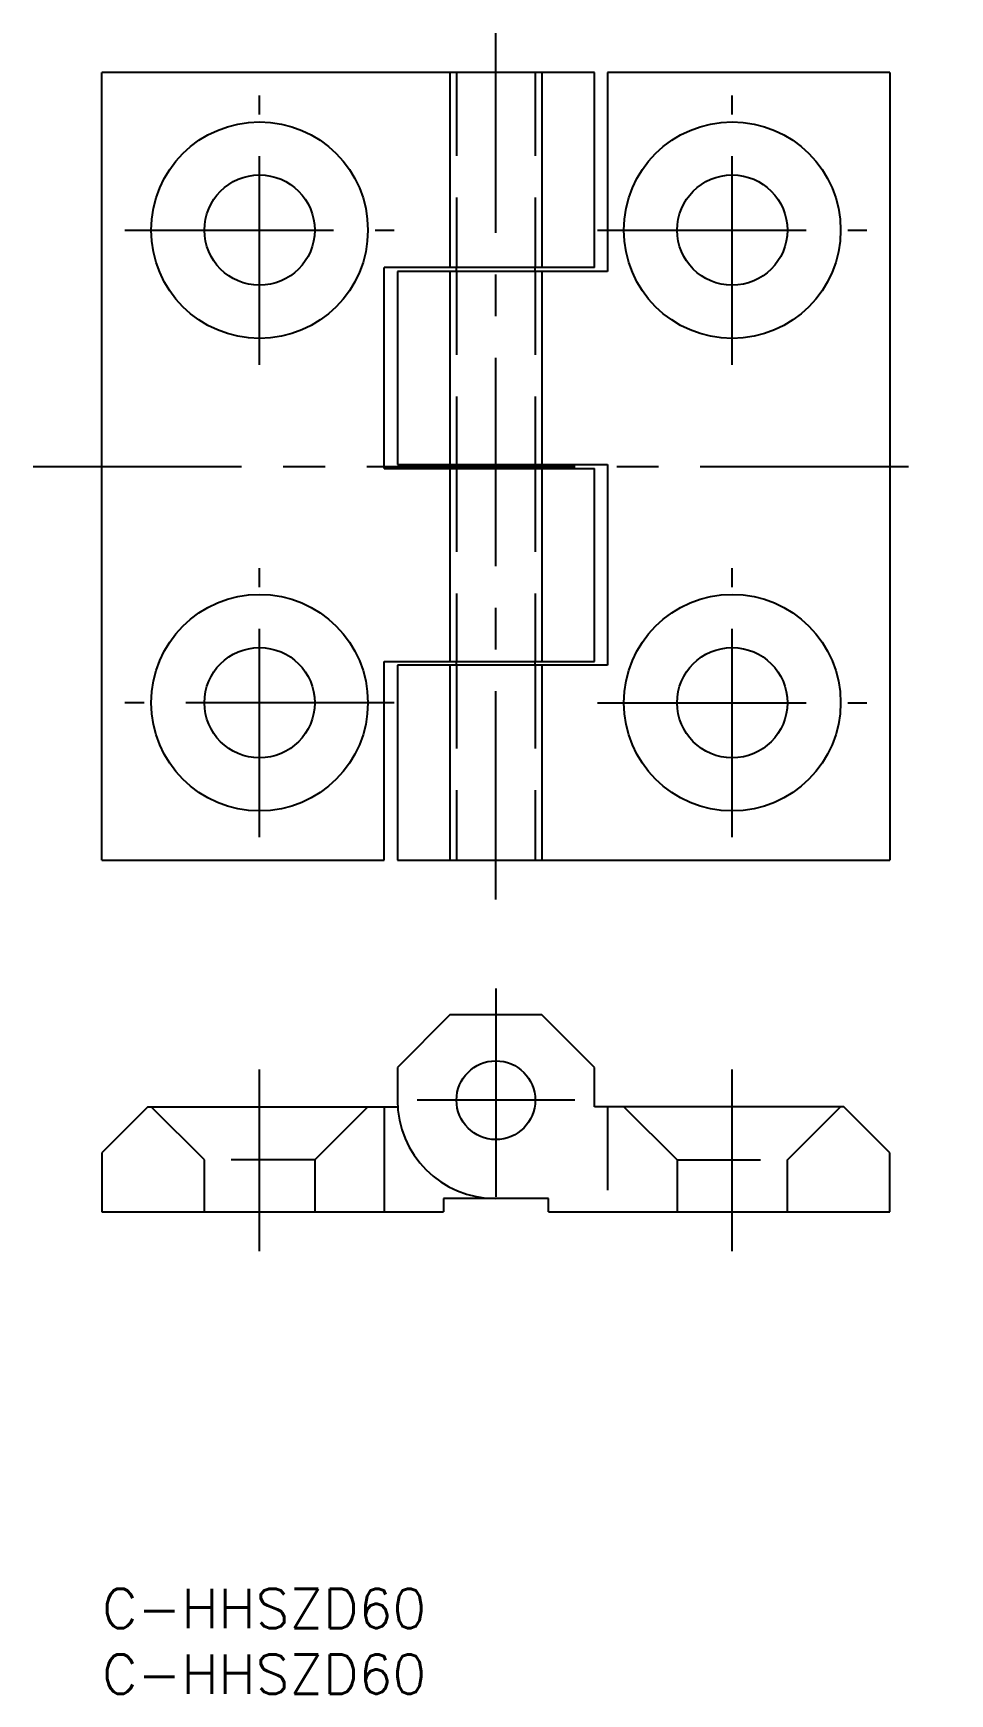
# Model space of a CAD drawing. Extents: x -5 to 65, y -8 to 119.
import ezdxf

# ---------------------------------------------------------------- set-up
doc = ezdxf.new("R2010")
doc.units = 0
doc.header["$LTSCALE"] = 0.5
doc.linetypes.add('CENTER', pattern=[50.8, 31.75, -6.35, 6.35, -6.35])
doc.linetypes.add('DASHED', pattern=[19.05, 12.7, -6.35])
doc.layers.get('0').update_dxf_attribs({"linetype": 'CONTINUOUS'})
doc.layers.add('CENTER', color=1, linetype='CENTER')
doc.styles.get("Standard").update_dxf_attribs({"font": 'txt.shx', "height": 3, "bigfont": 'bigfont.shx'})

# ---------------------------------------------------------------- blocks, each defined once
blk = doc.blocks.new('*U20')
at = {"color": 7, "linetype": 'CONTINUOUS'}
blk.add_text('C-HHSZD60', height=3, dxfattribs=at).set_placement((0, -3))
blk = doc.blocks.new('*U21')
at = {"color": 7, "linetype": 'CONTINUOUS'}
blk.add_text('C-HHSZD60', height=3, dxfattribs=at).set_placement((0, -8))

msp = doc.modelspace()

# ---------------------------------------------------------------- linework, layer by layer
at = {"color": 7, "linetype": 'CONTINUOUS'}
for p, q in [((0, 55.5), (0, 115.5)), ((37.5, 115.5), (0, 115.5)), ((26.5, 115.5), (26.5, 100.65)), ((33.5, 115.5), (33.5, 100.65)), ((37.5, 100.65), (37.5, 115.5)), ((60, 115.5), (38.5, 115.5)), ((38.5, 115.5), (38.5, 100.35)), ((60, 115.5), (60, 55.5)), ((21.5, 85.35), (21.5, 100.65)), ((37.5, 100.65), (21.5, 100.65)), ((22.5, 100.35), (22.5, 85.65)), ((38.5, 100.35), (22.5, 100.35)), ((26.5, 100.35), (26.5, 85.65)), ((27, 100.35), (27, 100.65)), ((33, 100.35), (33, 100.65)), ((33.5, 100.35), (33.5, 85.65)), ((21.5, 85.35), (37.5, 85.35)), ((22.5, 85.65), (38.5, 85.65)), ((26.5, 85.35), (26.5, 70.65)), ((27, 85.35), (27, 85.65)), ((33, 85.35), (33, 85.65)), ((33.5, 85.35), (33.5, 70.65)), ((37.5, 70.65), (37.5, 85.35)), ((38.5, 85.65), (38.5, 70.35)), ((21.5, 55.5), (21.5, 70.65)), ((21.5, 70.65), (37.5, 70.65)), ((38.5, 70.35), (22.5, 70.35)), ((22.5, 70.35), (22.5, 55.5)), ((26.5, 70.35), (26.5, 55.5)), ((27, 70.35), (27, 70.65)), ((33, 70.35), (33, 70.65)), ((33.5, 70.35), (33.5, 55.5)), ((0, 55.5), (21.5, 55.5)), ((22.5, 55.5), (60, 55.5)), ((26.5, 43.72), (22.5, 39.72)), ((33.5, 43.72), (26.5, 43.72)), ((37.5, 39.72), (33.5, 43.72)), ((22.5, 39.72), (22.5, 37.22)), ((37.5, 36.72), (37.5, 39.72)), ((3.5, 36.72), (0, 33.22)), ((3.5, 36.72), (22.52, 36.72)), ((21.5, 36.72), (21.5, 28.72)), ((56.5, 36.72), (37.5, 36.72)), ((60, 33.22), (56.5, 36.72)), ((0, 33.22), (0, 28.72)), ((60, 28.72), (60, 33.22)), ((34, 29.72), (26, 29.72)), ((26, 29.72), (26, 28.72)), ((34, 28.72), (34, 29.72)), ((0, 28.72), (26, 28.72)), ((34, 28.72), (60, 28.72))]:
    msp.add_line(p, q, dxfattribs=at)
at = {"color": 3, "linetype": 'DASHED'}
for p, q in [((27, 115.5), (27, 100.65)), ((33, 115.5), (33, 100.65)), ((27, 100.35), (27, 85.65)), ((33, 100.35), (33, 85.65)), ((27, 85.35), (27, 70.65)), ((33, 85.35), (33, 70.65)), ((27, 70.35), (27, 55.5)), ((33, 70.35), (33, 55.5)), ((7.8, 32.67), (3.75, 36.72)), ((20.25, 36.72), (16.2, 32.67)), ((38.5, 36.72), (38.5, 28.72)), ((39.75, 36.72), (43.8, 32.67)), ((52.2, 32.67), (56.25, 36.72)), ((16.2, 32.67), (7.8, 32.67)), ((7.8, 28.72), (7.8, 32.67)), ((16.2, 32.67), (16.2, 28.72)), ((43.8, 32.67), (52.2, 32.67)), ((43.8, 32.67), (43.8, 28.72)), ((52.2, 28.72), (52.2, 32.67))]:
    msp.add_line(p, q, dxfattribs=at)
at = {"color": 7, "linetype": 'CONTINUOUS'}
for centre, radius in [((12, 103.5), 8.25), ((48, 103.5), 8.25), ((12, 103.5), 4.2), ((48, 103.5), 4.2), ((12, 67.5), 8.25), ((48, 67.5), 8.25), ((12, 67.5), 4.2), ((48, 67.5), 4.2), ((30, 37.22), 3)]:
    msp.add_circle(centre, radius, dxfattribs=at)
msp.add_arc((30, 37.22), 7.5, 180, 270, dxfattribs=at)
at = {"layer": 'CENTER', "color": 1, "linetype": 'CENTER'}
for p, q in [((30, 52.5), (30, 118.5)), ((12, 93.25), (12, 113.75)), ((48, 93.25), (48, 113.75)), ((1.75, 103.5), (22.25, 103.5)), ((37.75, 103.5), (58.25, 103.5)), ((-5.24, 85.5), (64.57, 85.5)), ((12, 57.25), (12, 77.75)), ((48, 57.25), (48, 77.75)), ((22.25, 67.5), (1.75, 67.5)), ((37.75, 67.5), (58.25, 67.5)), ((30, 45.72), (30, 27.72)), ((12, 25.72), (12, 39.55)), ((48, 25.72), (48, 39.55)), ((36, 37.22), (24, 37.22))]:
    msp.add_line(p, q, dxfattribs=at)

# ---------------------------------------------------------------- block references
at = {"color": 7, "linetype": 'CONTINUOUS'}
for name in ['*U20', '*U21']:
    msp.add_blockref(name, (0, 0), dxfattribs=at)

doc.saveas('drawing.dxf')
